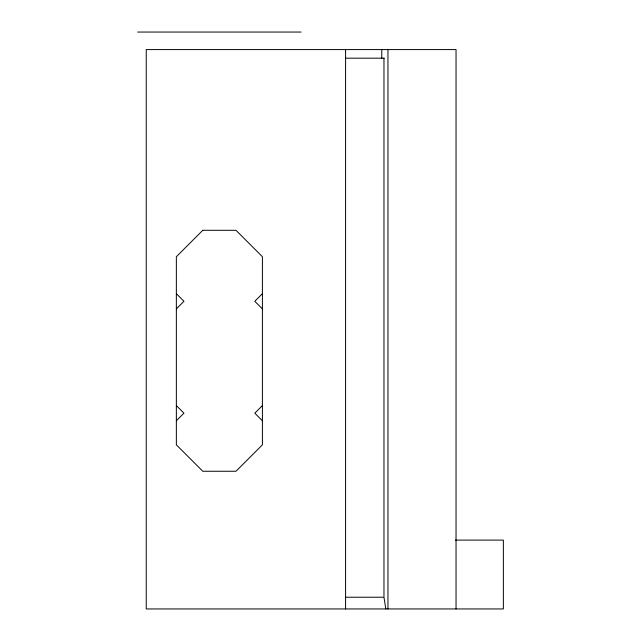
<?xml version="1.0" encoding="UTF-8"?>
<svg xmlns="http://www.w3.org/2000/svg" width="641" height="641" viewBox="0 0 641 641"><rect width="100%" height="100%" fill="white"/><g stroke="black" fill="none" stroke-linecap="round" stroke-linejoin="round"><path stroke-width="0.96" d="M176.355 308.898L183.959 301.294L176.355 293.682M262.409 293.682L254.806 301.294L262.409 308.898M176.355 420.776L183.959 413.165L176.355 405.561M262.409 405.561L254.806 413.165L262.409 420.776M137.631 32.05L301.134 32.05M345.499 58.179L384.223 58.179M455.43 540.107L503.369 540.107L503.369 608.95L146.236 608.95L146.236 49.573L456.039 49.573L456.039 608.95M345.531 597.228L383.126 597.228M385.826 608.95L383.967 597.228L383.967 58.179M387.957 49.573L387.957 608.95M381.78 49.573L381.78 58.179M345.587 49.573L345.587 608.95M202.78 230.295L176.355 256.721L176.355 444.83L202.78 471.255L235.984 471.255L262.409 444.83L262.409 256.721L235.984 230.295L202.78 230.295"/></g></svg>
